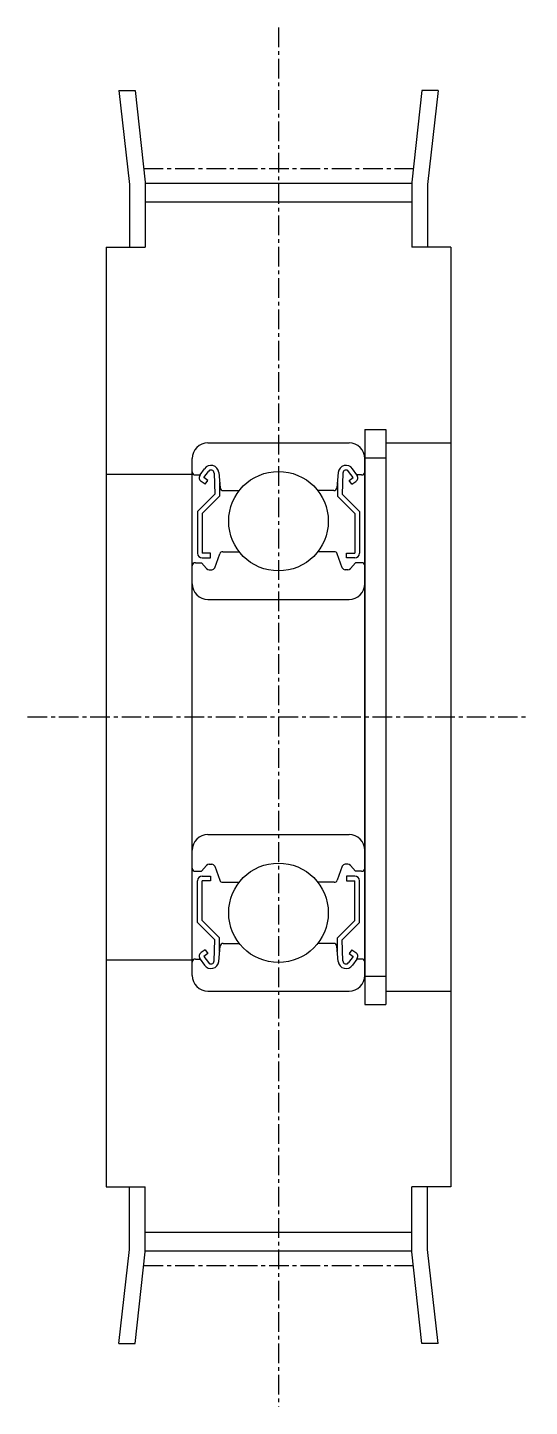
# Model space of a CAD drawing. Extents: x 68 to 220, y 69 to 228.
# Drawn here: x 188.2 to 220.2, y 140.4 to 228.5 of the extents above; entities outside this region: 2.
import ezdxf

# ---------------------------------------------------------------- set-up
doc = ezdxf.new("R2010")
doc.units = 0
doc.linetypes.add('CENTER', pattern=[2, 1.25, -0.25, 0.25, -0.25])
doc.layers.get('0').update_dxf_attribs({"linetype": 'CONTINUOUS'})
doc.layers.add('CENTER', color=1, linetype='CENTER')

msp = doc.modelspace()

# ---------------------------------------------------------------- linework, layer by layer
for p, q in [((193.979, 224.45), (195.014, 224.45)), ((193.979, 224.45), (194.658, 218.448)), ((195.014, 224.45), (195.658, 218.58)), ((213.302, 224.45), (212.658, 218.58)), ((214.337, 224.45), (213.302, 224.45)), ((214.337, 224.45), (213.658, 218.448)), ((194.658, 218.448), (194.658, 214.45)), ((195.658, 218.58), (195.658, 214.45)), ((195.658, 218.525), (212.658, 218.525)), ((212.658, 218.58), (212.658, 214.45)), ((213.658, 218.448), (213.658, 214.45)), ((195.658, 217.325), (212.658, 217.325)), ((193.158, 214.45), (193.158, 154.45)), ((193.158, 214.45), (195.658, 214.45)), ((215.158, 214.45), (212.658, 214.45)), ((215.158, 214.45), (215.158, 154.45)), ((209.658, 202.8), (211.006, 202.8)), ((209.658, 202.8), (209.658, 166.1)), ((211.006, 202.8), (211.006, 166.1)), ((199.658, 201.95), (208.658, 201.95)), ((211.006, 201.95), (215.158, 201.95)), ((198.658, 167.95), (198.658, 200.95)), ((209.656, 201), (211.006, 201)), ((209.658, 167.95), (209.658, 200.95)), ((193.158, 199.95), (198.658, 199.95)), ((198.858, 199.9), (199.158, 199.9)), ((199.158, 199.9), (199.437, 200.297)), ((199.404, 199.728), (199.686, 200.13)), ((200.05, 200.022), (200.1, 198.674)), ((200.344, 200.054), (200.43, 199.082)), ((207.972, 200.054), (207.886, 199.082)), ((208.266, 200.022), (208.216, 198.674)), ((208.912, 199.728), (208.63, 200.13)), ((209.158, 199.9), (208.879, 200.297)), ((209.458, 199.9), (209.158, 199.9)), ((199.477, 199.31), (199.231, 199.481)), ((199.649, 199.555), (199.404, 199.728)), ((199.477, 199.31), (199.649, 199.555)), ((200.4, 199.421), (200.4, 198.55)), ((207.916, 199.421), (207.916, 198.55)), ((208.667, 199.555), (208.912, 199.728)), ((208.839, 199.31), (208.667, 199.555)), ((208.839, 199.31), (209.084, 199.481)), ((200.1, 198.674), (199, 197.574)), ((200.4, 198.55), (199.3, 197.45)), ((200.629, 198.9), (201.652, 198.9)), ((207.687, 198.9), (206.664, 198.9)), ((207.916, 198.55), (209.016, 197.45)), ((208.216, 198.674), (209.316, 197.574)), ((199, 197.574), (199, 194.9)), ((199.3, 197.45), (199.3, 194.9)), ((209.016, 197.45), (209.016, 194.9)), ((209.316, 197.574), (209.316, 194.9)), ((199.82, 194.9), (199.3, 194.9)), ((199.3, 194.6), (199.82, 194.6)), ((199.82, 194.6), (199.82, 194.9)), ((200.092, 193.981), (200.415, 194.868)), ((200.603, 195), (201.652, 195)), ((207.713, 195), (206.664, 195)), ((208.224, 193.981), (207.901, 194.868)), ((208.496, 194.6), (208.496, 194.9)), ((208.496, 194.9), (209.016, 194.9)), ((209.016, 194.6), (208.496, 194.6)), ((198.858, 194.3), (199.258, 194.3)), ((199.258, 194.3), (199.576, 193.921)), ((199.729, 193.85), (199.904, 193.85)), ((208.587, 193.85), (208.412, 193.85)), ((209.058, 194.3), (208.74, 193.921)), ((209.458, 194.3), (209.058, 194.3)), ((199.658, 191.95), (208.658, 191.95)), ((199.658, 176.95), (208.658, 176.95)), ((198.658, 176.2), (198.658, 176.2)), ((198.858, 174.6), (199.258, 174.6)), ((199.258, 174.6), (199.576, 174.978)), ((199.3, 174.3), (199.82, 174.3)), ((199.729, 175.05), (199.904, 175.05)), ((199.82, 174.3), (199.82, 174)), ((200.092, 174.918), (200.415, 174.031)), ((208.224, 174.918), (207.901, 174.031)), ((208.587, 175.05), (208.412, 175.05)), ((209.016, 174.3), (208.496, 174.3)), ((208.496, 174.3), (208.496, 174)), ((209.058, 174.6), (208.74, 174.978)), ((209.458, 174.6), (209.058, 174.6)), ((199, 171.326), (199, 174)), ((199.3, 171.45), (199.3, 174)), ((199.82, 174), (199.3, 174)), ((200.603, 173.9), (201.652, 173.9)), ((207.713, 173.9), (206.664, 173.9)), ((208.496, 174), (209.016, 174)), ((209.016, 171.45), (209.016, 174)), ((209.316, 171.326), (209.316, 174)), ((200.1, 170.226), (199, 171.326)), ((200.4, 170.35), (199.3, 171.45)), ((207.916, 170.35), (209.016, 171.45)), ((208.216, 170.226), (209.316, 171.326)), ((200.05, 168.877), (200.1, 170.226)), ((200.4, 169.479), (200.4, 170.35)), ((200.629, 170), (201.652, 170)), ((207.687, 170), (206.664, 170)), ((207.916, 169.479), (207.916, 170.35)), ((208.266, 168.877), (208.216, 170.226)), ((198.858, 169), (199.158, 169)), ((199.158, 169), (199.437, 168.603)), ((199.477, 169.59), (199.231, 169.418)), ((199.649, 169.345), (199.404, 169.172)), ((199.404, 169.172), (199.686, 168.77)), ((199.477, 169.59), (199.649, 169.345)), ((200.344, 168.846), (200.43, 169.817)), ((207.972, 168.846), (207.886, 169.817)), ((208.912, 169.172), (208.63, 168.77)), ((208.839, 169.59), (208.667, 169.345)), ((208.667, 169.345), (208.912, 169.172)), ((208.839, 169.59), (209.084, 169.418)), ((209.158, 169), (208.879, 168.603)), ((209.458, 169), (209.158, 169)), ((193.158, 168.95), (198.658, 168.95)), ((209.656, 167.9), (211.006, 167.9)), ((199.658, 166.95), (208.658, 166.95)), ((211.006, 166.95), (215.158, 166.95)), ((209.658, 166.1), (211.006, 166.1)), ((193.158, 154.45), (195.658, 154.45)), ((194.658, 150.451), (194.658, 154.45)), ((195.658, 150.32), (195.658, 154.45)), ((212.658, 150.32), (212.658, 154.45)), ((215.158, 154.45), (212.658, 154.45)), ((213.658, 150.451), (213.658, 154.45)), ((195.658, 151.575), (212.658, 151.575)), ((193.979, 144.45), (194.658, 150.451)), ((195.014, 144.45), (195.658, 150.32)), ((195.658, 150.375), (212.658, 150.375)), ((213.302, 144.45), (212.658, 150.32)), ((214.337, 144.45), (213.658, 150.451)), ((193.979, 144.45), (195.014, 144.45)), ((214.337, 144.45), (213.302, 144.45))]:
    msp.add_line(p, q)
for centre in [(204.158, 196.95), (204.158, 171.95)]:
    msp.add_circle(centre, 3.175)
for centre, radius, start, end in [((199.658, 200.95), 1, 90, 180), ((208.658, 200.95), 1, 0, 90), ((198.858, 200.1), 0.2, 180, 270), ((199.403, 199.727), 0.3, 144.93555, 235.03769), ((199.846, 200.01), 0.5, 5.06502, 144.93555), ((199.85, 200.015), 0.2, 2.13118, 144.93675), ((208.47, 200.01), 0.5, 35.06445, 174.93498), ((208.466, 200.015), 0.2, 35.06325, 177.86882), ((208.912, 199.727), 0.3, 304.96231, 35.06445), ((209.458, 200.1), 0.2, 270, 0), ((200.629, 199.1), 0.2, 185.06502, 270), ((207.687, 199.1), 0.2, 270, 354.93498), ((199.3, 194.9), 0.3, 180, 270), ((200.603, 194.8), 0.2, 90, 159.97033), ((207.713, 194.8), 0.2, 20.02967, 90), ((209.016, 194.9), 0.3, 270, 0), ((198.858, 194.1), 0.2, 90, 180), ((199.729, 194.05), 0.2, 219.99699, 270), ((199.904, 194.05), 0.2, 270, 339.97033), ((208.412, 194.05), 0.2, 200.02967, 270), ((208.587, 194.05), 0.2, 270, 320.00301), ((209.458, 194.1), 0.2, 0, 90), ((199.658, 192.95), 1, 180, 270), ((208.658, 192.95), 1, 270, 0), ((199.658, 175.95), 1, 90, 180), ((208.658, 175.95), 1, 0, 90), ((198.858, 174.8), 0.2, 180, 270), ((199.3, 174), 0.3, 90, 180), ((199.729, 174.85), 0.2, 90, 140.00301), ((199.904, 174.85), 0.2, 20.02967, 90), ((208.412, 174.85), 0.2, 90, 159.97033), ((208.587, 174.85), 0.2, 39.99699, 90), ((209.016, 174), 0.3, 0, 90), ((209.458, 174.8), 0.2, 270, 0), ((200.603, 174.1), 0.2, 200.02967, 270), ((207.713, 174.1), 0.2, 270, 339.97033), ((200.629, 169.8), 0.2, 90, 174.93498), ((207.687, 169.8), 0.2, 5.06502, 90), ((198.858, 168.8), 0.2, 90, 180), ((199.403, 169.172), 0.3, 124.96231, 215.06445), ((208.912, 169.172), 0.3, 324.93555, 55.03769), ((209.458, 168.8), 0.2, 0, 90), ((199.846, 168.89), 0.5, 215.06445, 354.93498), ((199.85, 168.885), 0.2, 215.06325, 357.86882), ((208.47, 168.89), 0.5, 185.06502, 324.93555), ((208.466, 168.885), 0.2, 182.13118, 324.93675), ((199.658, 167.95), 1, 180, 270), ((208.658, 167.95), 1, 270, 0)]:
    msp.add_arc(centre, radius, start, end)
at = {"layer": 'CENTER', "color": 1, "linetype": 'CENTER'}
for p, q in [((204.158, 228.457), (204.158, 140.443)), ((195.561, 219.465), (212.755, 219.465)), ((188.158, 184.45), (220.158, 184.45)), ((195.561, 149.435), (212.755, 149.435))]:
    msp.add_line(p, q, dxfattribs=at)

# ---------------------------------------------------------------- texts
for p in [(67.776, 83.806), (67.776, 68.806)]:
    msp.add_text('AHTF22T10150', height=4).set_placement(p)

doc.saveas('drawing.dxf')
